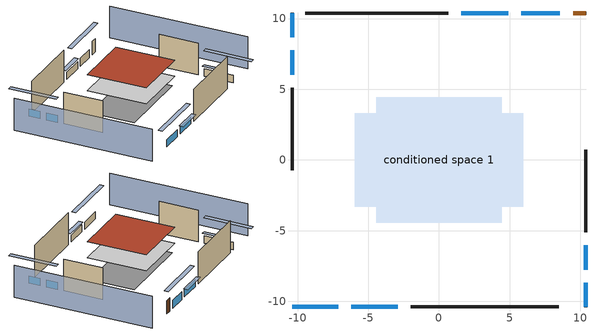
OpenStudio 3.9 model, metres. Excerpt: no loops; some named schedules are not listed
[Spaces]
conditioned space 1
 floor foundation (Slab1 construction): -5.95,-3.31 -5.95,3.31 5.95,3.31 5.95,-3.31 z0
 floor adiabatic (AdiabaticFloorConstruction): -4.44,-4.44 -4.44,4.44 4.44,4.44 4.44,-4.44 z2.44
 wall outside (Wall1 construction): -2.01,-10.39 8.48,-10.39 z0:4.88
 wall outside (Wall2 construction): -10.39,5.11 -10.39,-0.72 z0:4.88
 wall outside (Wall3 construction): 0.64,10.39 -9.47,10.39 z0:4.88
 wall outside (Wall4 construction): 10.39,-5.11 10.39,0.72 z0:4.88
 wall outside (AdiabaticWallConstruction): -10.4,-10.39 -7.13,-10.39 / -6.2,-10.39 -2.93,-10.39 z0:1.07; -10.39,10.4 -10.39,8.68 / -10.39,7.75 -10.39,6.04 / 10.39,-10.4 10.39,-8.68 / 10.39,-7.75 10.39,-6.04 z0:1.13; 8.55,10.39 5.82,10.39 z0:1.22; 4.9,10.39 1.57,10.39 z0:1.1
 wall outside (AdiabaticWallConstruction 1): 10.4,10.39 9.48,10.39 z0:2.03
 window (WindowConstruction): -10.39,-10.39 -7.13,-10.39 z0:1.07
 window (WindowConstruction 1): -6.2,-10.39 -2.93,-10.39 z0:1.07
 window (WindowConstruction 2): -10.39,10.39 -10.39,8.68 z0:1.13
 window (WindowConstruction 3): -10.39,7.75 -10.39,6.04 z0:1.13
 window (WindowConstruction 4): 8.55,10.39 5.82,10.39 z0:1.22
 window (WindowConstruction 5): 4.89,10.39 1.57,10.39 z0:1.1
 window (WindowConstruction 6): 10.39,-10.39 10.39,-8.68 z0:1.13
 window (WindowConstruction 7): 10.39,-7.75 10.39,-6.04 z0:1.13
 door (Door): 10.39,10.39 9.48,10.39 z0:2.03
 ceiling adiabatic (AdiabaticFloorConstruction): 4.44,-4.44 4.44,4.44 -4.44,4.44 -4.44,-4.44 z2.44
 roof outside (Roof1 construction): -4.44,4.44 -4.44,-4.44 4.44,-4.44 4.44,4.44 z4.88
shading: 14.97,-10.39 14.97,10.39 / -14.97,10.39 -14.97,-10.39 z0:4.88; -4.39,-10.39 -13.14,-10.39 -13.14,-11 -4.39,-11 z3.81; -2.63,-10.39 -6.5,-10.39 -6.5,-11 -2.63,-11 z1.37; -10.39,5.94 -10.39,13.14 -11,13.14 -11,5.94 z3.87; -10.39,5.73 -10.39,8.06 -11,8.06 -11,5.73 z1.43; 3.08,10.39 11.29,10.39 11.29,11 3.08,11 z3.96; 1.26,10.39 5.2,10.39 5.2,11 1.26,11 z1.4; 10.39,-5.94 10.39,-13.14 11,-13.14 11,-5.94 z3.87; 10.39,-5.73 10.39,-8.06 11,-8.06 11,-5.73 z1.43
[Site]
Portland Intl Arpt_OR: Latitude {deg}=45.59; Longitude {deg}=-122.6; Time Zone {hr}=-8; Elevation {m}=33; Terrain=Suburbs; Keep Site Location Information=Yes
[Site:GroundTemperature:Shallow]
10.2558, 8.96328, 8.85977, 9.47314, 11.9355, 14.3863, 16.5111, 17.8571, 17.9714, 16.8767, 14.8061, 12.4304
[Site:WaterMainsTemperature]
Calculation Method=Schedule; Temperature Schedule=mains temperature schedule
[Building]
Building 1
[Material] Roughness=Rough
Name | Thickness {m} | Conductivity {W/m-K} | Density {kg/m3} | Specific Heat {J/kg-K} | Thermal Absorptance | Solar Absorptance | Visible Absorptance
wood shingles or shakes | 0.00635 | 0.162714 | 1121.4 | 1465.45 | 0.9 | 0.85 | 0.85
roof rigid ins | 0.103632 | 0.029427 | 32.04 | 1214.23 | 0.9 | 0.7 | 0.7
osb sheathing 0.75 in. | 0.01905 | 0.115458 | 512.64 | 1214.23 | 0.9 | 0.7 | 0.7
roof stud and cavity | 0.2032 | 0.0828465 | 78.34581 | 1123.46 | 0.9 | 0.7 | 0.7
gypsum board | 0.0127 | 0.160291 | 801 | 837.4 | 0.9 | 0.6 | 0.6
wood siding | 0.0254 | 0.102417 | 544.68 | 1172.36 | 0.9 | 0.85 | 0.85
osb sheathing 0.5 in. | 0.0127 | 0.115458 | 512.64 | 1214.23 | 0.9 | 0.7 | 0.7
wall stud and cavity | 0.1397 | 0.550994 | 139.0536 | 1170.24 | 0.9 | 0.7 | 0.7
concrete 4.0 in. | 0.1016 | 1.803125 | 2242.8 | 837.4 | 0.9 | 0.7 | 0.7
floor covering | 0.0127 | 0.0450781 | 54.468 | 1339.84 | 0.9 | 0.9 | 0.9
wood siding 1; wood siding 2 | 0.0254 | 0.102417 | 544.68 | 1172.36
wall rigid ins; floor rigid ins | 0.512978 | 0.029427 | 32.04 | 1214.23 | 0.9 | 0.7 | 0.7
wall stud and cavity 1 | 0.0889 | 0.380278 | 52.3479 | 1209.89 | 0.9 | 0.7 | 0.7
door material | 0.04445 | 0.0612267 | 512.64 | 1214.23 | 0.9 | 0.7 | 0.7
floor stud and cavity | 0.1397 | 1.75129 | 37.0049 | 1207.88 | 0.9 | 0.7 | 0.7
floor covering 1 | 0.0127 | 0.0433444 | 54.468 | 1339.84 | 0.9 | 0.6 | 0.6
wall stud and cavity 2 | 0.0889 | 0.391764 | 83.0341 | 1211.67 | 0.9 | 0.7 | 0.7
furniture material conditioned space 1 | 0.1524 | 0.115458 | 640.8 | 1214.23 | 0.9 | 0.6 | 0.6
[Construction]
Roof1 construction: wood shingles or shakes, roof rigid ins, osb sheathing 0.75 in., roof stud and cavity, gypsum board
Wall1 construction; Wall2 construction; Wall3 construction; Wall4 construction: wood siding, osb sheathing 0.5 in., wall stud and cavity, gypsum board
Slab1 construction: concrete 4.0 in., floor covering
WindowConstruction; WindowConstruction 1; WindowConstruction 2; WindowConstruction 3; WindowConstruction 4; WindowConstruction 5; WindowConstruction 6; WindowConstruction 7: WindowMaterial
AdiabaticWallConstruction: wood siding 1, wall rigid ins, wall stud and cavity 1, gypsum board
Door: door material
AdiabaticWallConstruction 1: wood siding 2, wall rigid ins, wall stud and cavity 1, gypsum board
AdiabaticFloorConstruction: floor stud and cavity, floor rigid ins, osb sheathing 0.75 in., floor covering 1
PartitionWallConstruction: gypsum board, wall stud and cavity 2, gypsum board
furniture construction conditioned space 1: furniture material conditioned space 1
[WindowMaterial:SimpleGlazingSystem]
WindowMaterial: U-Factor {W/m2-K}=3.80426; Solar Heat Gain Coefficient=0.56
[ThermalZone]
conditioned space: Multiplier=1; Volume {m3}=384.656; Thermostat=conditioned space temperature setpoint; Use Ideal Air Loads=No
[Space]
conditioned space 1: Thermal Zone=conditioned space; Volume {m3}=384.656
[ThermostatSetpoint:DualSetpoint]
conditioned space temperature setpoint: Heating Setpoint Temperature Schedule=heating setpoint; Cooling Setpoint Temperature Schedule=cooling setpoint; Temperature Difference Between Cutout And Setpoint {deltaC}=0
[Foundation:Kiva]
Foundation Kiva 1: Initial Indoor Air Temperature {C}=17.7778; Wall Height Above Grade {m}=0.1016; Wall Depth Below Slab {m}=0.2032
[Foundation:Kiva:Settings]
Soil Conductivity {W/m-K}=1.3848; Soil Density {kg/m3}=1842.3; Soil Specific Heat {J/kg-K}=418.7; Ground Solar Absorptivity=0.9; Ground Thermal Absorptivity=0.9; Ground Surface Roughness {m}=0.03; Far-Field Width {m}=40; Deep-Ground Boundary Condition=ZeroFlux; Deep-Ground Depth {m}=40; Minimum Cell Dimension {m}=0.2; Maximum Cell Growth Coefficient=3; Simulation Timestep=Timestep
[SurfaceProperty:ExposedFoundationPerimeter]
Slab1: Exposed Perimeter Calculation Method=TotalExposedPerimeter; Total Exposed Perimeter {m}=37.06368
[SurfaceProperty:IncidentSolarMultiplier] Incident Solar Multiplier=1; Incident Solar Multiplier Schedule=trans schedule winter=0.85 summer=0.7
Window1; Window2; Window3; Window4; Window5; Window6; Window7; Window8
[InternalMass:Definition] Design Level Calculation Method=SurfaceArea
Name | Construction | Surface Area {m2}
partition wall mass | PartitionWallConstruction | 157.749
furniture mass conditioned space 1 | furniture construction conditioned space 1 | 63.09974
[InternalMass] Space or SpaceType=conditioned space 1; Multiplier=1
Name | Internal Mass Definition
partition wall mass | partition wall mass
furniture mass conditioned space 1 | furniture mass conditioned space 1
[EnergyManagementSystem:Sensor]
Name | Output Variable or Output Meter Index Key | Output Variable or Output Meter
water_heater_T_set | water heater setpoint | Schedule Value
out_pb_s |  | Site Outdoor Air Barometric Pressure
out_wt_s |  | Site Outdoor Air Humidity Ratio
site_vw_s |  | Site Wind Speed
cool_season | cooling season schedule | Schedule Value
natural_vent_s | natural vent schedule | Schedule Value
htg_sp_s; htg_sp_s_1 | heating setpoint | Schedule Value
clg_sp_s; clg_sp_s_1 | cooling setpoint | Schedule Value
mech_vent_range_fan_0_sch_s | mech vent range fan 0 schedule | Schedule Value
mech_vent_bath_fan_0_sch_s | mech vent bath fan 0 schedule | Schedule Value
clothes_dryer_exhaust_0_sch_s | clothes_dryer | Schedule Value
htg_load_cond |  | Heating:EnergyTransfer:Zone:CONDITIONED SPACE
clg_load_cond |  | Cooling:EnergyTransfer:Zone:CONDITIONED SPACE
s_conv | inferred conditioned ceiling | Surface Inside Face Convection Heat Gain Energy
s_ig | inferred conditioned ceiling | Surface Inside Face Internal Gains Radiation Heat Gain Energy
s_sol | inferred conditioned ceiling | Surface Inside Face Solar Radiation Heat Gain Energy
s_lgt | inferred conditioned ceiling | Surface Inside Face Lights Radiation Heat Gain Energy
s_surf | inferred conditioned ceiling | Surface Inside Face Net Surface Thermal Radiation Heat Gain Energy
s_conv_1 | inferred conditioned floor | Surface Inside Face Convection Heat Gain Energy
s_ig_1 | inferred conditioned floor | Surface Inside Face Internal Gains Radiation Heat Gain Energy
s_sol_1 | inferred conditioned floor | Surface Inside Face Solar Radiation Heat Gain Energy
s_lgt_1 | inferred conditioned floor | Surface Inside Face Lights Radiation Heat Gain Energy
s_surf_1 | inferred conditioned floor | Surface Inside Face Net Surface Thermal Radiation Heat Gain Energy
s_conv_2 | Roof1 | Surface Inside Face Convection Heat Gain Energy
s_ig_2 | Roof1 | Surface Inside Face Internal Gains Radiation Heat Gain Energy
s_sol_2 | Roof1 | Surface Inside Face Solar Radiation Heat Gain Energy
s_lgt_2 | Roof1 | Surface Inside Face Lights Radiation Heat Gain Energy
s_surf_2 | Roof1 | Surface Inside Face Net Surface Thermal Radiation Heat Gain Energy
s_conv_3 | Slab1 | Surface Inside Face Convection Heat Gain Energy
s_ig_3 | Slab1 | Surface Inside Face Internal Gains Radiation Heat Gain Energy
s_sol_3 | Slab1 | Surface Inside Face Solar Radiation Heat Gain Energy
s_lgt_3 | Slab1 | Surface Inside Face Lights Radiation Heat Gain Energy
s_surf_3 | Slab1 | Surface Inside Face Net Surface Thermal Radiation Heat Gain Energy
ss_sol | Door1 | Surface Inside Face Solar Radiation Heat Gain Energy
ss_lgt | Door1 | Surface Inside Face Lights Radiation Heat Gain Energy
ss_conv | Door1 | Surface Inside Face Convection Heat Gain Energy
ss_ig | Door1 | Surface Inside Face Internal Gains Radiation Heat Gain Energy
ss_surf | Door1 | Surface Inside Face Net Surface Thermal Radiation Heat Gain Energy
ss_conv_1 | Window1 | Surface Inside Face Convection Heat Gain Energy
ss_ig_1 | Window1 | Surface Inside Face Internal Gains Radiation Heat Gain Energy
ss_surf_1 | Window1 | Surface Inside Face Net Surface Thermal Radiation Heat Gain Energy
ss_trans_in | Window1 | Surface Window Transmitted Solar Radiation Rate
ss_back_out | Window1 | Surface Window Shortwave from Zone Back Out Window Heat Transfer Rate
ss_trans_out | Window1 | Surface Inside Face Initial Transmitted Diffuse Transmitted Out Window Solar Radiation Rate
ss_conv_2 | Window2 | Surface Inside Face Convection Heat Gain Energy
ss_ig_2 | Window2 | Surface Inside Face Internal Gains Radiation Heat Gain Energy
ss_surf_2 | Window2 | Surface Inside Face Net Surface Thermal Radiation Heat Gain Energy
ss_trans_in_1 | Window2 | Surface Window Transmitted Solar Radiation Rate
ss_back_out_1 | Window2 | Surface Window Shortwave from Zone Back Out Window Heat Transfer Rate
ss_trans_out_1 | Window2 | Surface Inside Face Initial Transmitted Diffuse Transmitted Out Window Solar Radiation Rate
ss_conv_3 | Window3 | Surface Inside Face Convection Heat Gain Energy
ss_ig_3 | Window3 | Surface Inside Face Internal Gains Radiation Heat Gain Energy
ss_surf_3 | Window3 | Surface Inside Face Net Surface Thermal Radiation Heat Gain Energy
ss_trans_in_2 | Window3 | Surface Window Transmitted Solar Radiation Rate
ss_back_out_2 | Window3 | Surface Window Shortwave from Zone Back Out Window Heat Transfer Rate
ss_trans_out_2 | Window3 | Surface Inside Face Initial Transmitted Diffuse Transmitted Out Window Solar Radiation Rate
ss_conv_4 | Window4 | Surface Inside Face Convection Heat Gain Energy
ss_ig_4 | Window4 | Surface Inside Face Internal Gains Radiation Heat Gain Energy
ss_surf_4 | Window4 | Surface Inside Face Net Surface Thermal Radiation Heat Gain Energy
ss_trans_in_3 | Window4 | Surface Window Transmitted Solar Radiation Rate
ss_back_out_3 | Window4 | Surface Window Shortwave from Zone Back Out Window Heat Transfer Rate
ss_trans_out_3 | Window4 | Surface Inside Face Initial Transmitted Diffuse Transmitted Out Window Solar Radiation Rate
ss_conv_5 | Window5 | Surface Inside Face Convection Heat Gain Energy
ss_ig_5 | Window5 | Surface Inside Face Internal Gains Radiation Heat Gain Energy
ss_surf_5 | Window5 | Surface Inside Face Net Surface Thermal Radiation Heat Gain Energy
ss_trans_in_4 | Window5 | Surface Window Transmitted Solar Radiation Rate
ss_back_out_4 | Window5 | Surface Window Shortwave from Zone Back Out Window Heat Transfer Rate
ss_trans_out_4 | Window5 | Surface Inside Face Initial Transmitted Diffuse Transmitted Out Window Solar Radiation Rate
ss_conv_6 | Window6 | Surface Inside Face Convection Heat Gain Energy
ss_ig_6 | Window6 | Surface Inside Face Internal Gains Radiation Heat Gain Energy
ss_surf_6 | Window6 | Surface Inside Face Net Surface Thermal Radiation Heat Gain Energy
ss_trans_in_5 | Window6 | Surface Window Transmitted Solar Radiation Rate
ss_back_out_5 | Window6 | Surface Window Shortwave from Zone Back Out Window Heat Transfer Rate
ss_trans_out_5 | Window6 | Surface Inside Face Initial Transmitted Diffuse Transmitted Out Window Solar Radiation Rate
ss_conv_7 | Window7 | Surface Inside Face Convection Heat Gain Energy
ss_ig_7 | Window7 | Surface Inside Face Internal Gains Radiation Heat Gain Energy
ss_surf_7 | Window7 | Surface Inside Face Net Surface Thermal Radiation Heat Gain Energy
ss_trans_in_6 | Window7 | Surface Window Transmitted Solar Radiation Rate
ss_back_out_6 | Window7 | Surface Window Shortwave from Zone Back Out Window Heat Transfer Rate
ss_trans_out_6 | Window7 | Surface Inside Face Initial Transmitted Diffuse Transmitted Out Window Solar Radiation Rate
ss_conv_8 | Window8 | Surface Inside Face Convection Heat Gain Energy
ss_ig_8 | Window8 | Surface Inside Face Internal Gains Radiation Heat Gain Energy
ss_surf_8 | Window8 | Surface Inside Face Net Surface Thermal Radiation Heat Gain Energy
ss_trans_in_7 | Window8 | Surface Window Transmitted Solar Radiation Rate
ss_back_out_7 | Window8 | Surface Window Shortwave from Zone Back Out Window Heat Transfer Rate
ss_trans_out_7 | Window8 | Surface Inside Face Initial Transmitted Diffuse Transmitted Out Window Solar Radiation Rate
s_conv_4 | Wall1 | Surface Inside Face Convection Heat Gain Energy
s_ig_4 | Wall1 | Surface Inside Face Internal Gains Radiation Heat Gain Energy
s_sol_4 | Wall1 | Surface Inside Face Solar Radiation Heat Gain Energy
s_lgt_4 | Wall1 | Surface Inside Face Lights Radiation Heat Gain Energy
s_surf_4 | Wall1 | Surface Inside Face Net Surface Thermal Radiation Heat Gain Energy
s_conv_5 | Wall2 | Surface Inside Face Convection Heat Gain Energy
s_ig_5 | Wall2 | Surface Inside Face Internal Gains Radiation Heat Gain Energy
s_sol_5 | Wall2 | Surface Inside Face Solar Radiation Heat Gain Energy
s_lgt_5 | Wall2 | Surface Inside Face Lights Radiation Heat Gain Energy
s_surf_5 | Wall2 | Surface Inside Face Net Surface Thermal Radiation Heat Gain Energy
s_conv_6 | Wall3 | Surface Inside Face Convection Heat Gain Energy
s_ig_6 | Wall3 | Surface Inside Face Internal Gains Radiation Heat Gain Energy
s_sol_6 | Wall3 | Surface Inside Face Solar Radiation Heat Gain Energy
s_lgt_6 | Wall3 | Surface Inside Face Lights Radiation Heat Gain Energy
s_surf_6 | Wall3 | Surface Inside Face Net Surface Thermal Radiation Heat Gain Energy
s_conv_7 | Wall4 | Surface Inside Face Convection Heat Gain Energy
s_ig_7 | Wall4 | Surface Inside Face Internal Gains Radiation Heat Gain Energy
s_sol_7 | Wall4 | Surface Inside Face Solar Radiation Heat Gain Energy
s_lgt_7 | Wall4 | Surface Inside Face Lights Radiation Heat Gain Energy
s_surf_7 | Wall4 | Surface Inside Face Net Surface Thermal Radiation Heat Gain Energy
im_conv | furniture mass conditioned space 1 | Surface Inside Face Convection Heat Gain Energy
im_ig | furniture mass conditioned space 1 | Surface Inside Face Internal Gains Radiation Heat Gain Energy
im_sol | furniture mass conditioned space 1 | Surface Inside Face Solar Radiation Heat Gain Energy
im_lgt | furniture mass conditioned space 1 | Surface Inside Face Lights Radiation Heat Gain Energy
im_surf | furniture mass conditioned space 1 | Surface Inside Face Net Surface Thermal Radiation Heat Gain Energy
im_conv_1 | partition wall mass | Surface Inside Face Convection Heat Gain Energy
im_ig_1 | partition wall mass | Surface Inside Face Internal Gains Radiation Heat Gain Energy
im_sol_1 | partition wall mass | Surface Inside Face Solar Radiation Heat Gain Energy
im_lgt_1 | partition wall mass | Surface Inside Face Lights Radiation Heat Gain Energy
im_surf_1 | partition wall mass | Surface Inside Face Net Surface Thermal Radiation Heat Gain Energy
airflow_gain | infil flow | Infiltration Sensible Heat Gain Energy
airflow_loss | infil flow | Infiltration Sensible Heat Loss Energy
airflow_gain_1 | natural vent flow | Infiltration Sensible Heat Gain Energy
airflow_loss_1 | natural vent flow | Infiltration Sensible Heat Loss Energy
airflow_gain_2 | whole house fan flow | Infiltration Sensible Heat Gain Energy
airflow_loss_2 | whole house fan flow | Infiltration Sensible Heat Loss Energy
mv_conv | mech vent bath fan 0 | Electric Equipment Convective Heating Energy
mv_rad | mech vent bath fan 0 | Electric Equipment Radiant Heating Energy
mv_conv_1 | mech vent house fan | Electric Equipment Convective Heating Energy
mv_rad_1 | mech vent house fan | Electric Equipment Radiant Heating Energy
mv_conv_2 | mech vent house fan cfis | Electric Equipment Convective Heating Energy
mv_rad_2 | mech vent house fan cfis | Electric Equipment Radiant Heating Energy
mv_conv_3 | mech vent range fan 0 | Electric Equipment Convective Heating Energy
mv_rad_3 | mech vent range fan 0 | Electric Equipment Radiant Heating Energy
mv_conv_4 | mech vent house fan latent load | Other Equipment Convective Heating Energy
mv_rad_4 | mech vent house fan latent load | Other Equipment Radiant Heating Energy
mv_conv_5 | mech vent house fan sensible load | Other Equipment Convective Heating Energy
mv_rad_5 | mech vent house fan sensible load | Other Equipment Radiant Heating Energy
ig_lgt_conv | interior lighting | Lights Convective Heating Energy
ig_lgt_rad | interior lighting | Lights Radiant Heating Energy
ig_lgt_vis | interior lighting | Lights Visible Radiation Heating Energy
ig_ee_conv | ceiling fan | Electric Equipment Convective Heating Energy
ig_ee_rad | ceiling fan | Electric Equipment Radiant Heating Energy
ig_ee_conv_1 | clothes dryer | Electric Equipment Convective Heating Energy
ig_ee_rad_1 | clothes dryer | Electric Equipment Radiant Heating Energy
ig_ee_conv_2 | clothes washer | Electric Equipment Convective Heating Energy
ig_ee_rad_2 | clothes washer | Electric Equipment Radiant Heating Energy
ig_ee_conv_3 | cooking range | Electric Equipment Convective Heating Energy
ig_ee_rad_3 | cooking range | Electric Equipment Radiant Heating Energy
ig_ee_conv_4 | dishwasher | Electric Equipment Convective Heating Energy
ig_ee_rad_4 | dishwasher | Electric Equipment Radiant Heating Energy
ig_ee_conv_5 | fridge | Electric Equipment Convective Heating Energy
ig_ee_rad_5 | fridge | Electric Equipment Radiant Heating Energy
ig_ee_conv_6 | misc permanent spa heater | Electric Equipment Convective Heating Energy
ig_ee_rad_6 | misc permanent spa heater | Electric Equipment Radiant Heating Energy
ig_ee_conv_7 | misc permanent spa pump | Electric Equipment Convective Heating Energy
ig_ee_rad_7 | misc permanent spa pump | Electric Equipment Radiant Heating Energy
ig_ee_conv_8 | misc plug loads | Electric Equipment Convective Heating Energy
ig_ee_rad_8 | misc plug loads | Electric Equipment Radiant Heating Energy
ig_ee_conv_9 | misc tv | Electric Equipment Convective Heating Energy
ig_ee_rad_9 | misc tv | Electric Equipment Radiant Heating Energy
ig_ee_conv_10 | whole house fan | Electric Equipment Convective Heating Energy
ig_ee_rad_10 | whole house fan | Electric Equipment Radiant Heating Energy
ig_oe_conv | clothes dryer 1 | Other Equipment Convective Heating Energy
ig_oe_rad | clothes dryer 1 | Other Equipment Radiant Heating Energy
ig_oe_conv_1 | cooking range 1 | Other Equipment Convective Heating Energy
ig_oe_rad_1 | cooking range 1 | Other Equipment Radiant Heating Energy
ig_oe_conv_2 | general water use latent | Other Equipment Convective Heating Energy
ig_oe_rad_2 | general water use latent | Other Equipment Radiant Heating Energy
ig_oe_conv_3 | general water use sensible | Other Equipment Convective Heating Energy
ig_oe_rad_3 | general water use sensible | Other Equipment Radiant Heating Energy
ig_oe_conv_4 | water heater energy adjustment1 | Other Equipment Convective Heating Energy
ig_oe_rad_4 | water heater energy adjustment1 | Other Equipment Radiant Heating Energy
ig_oe_conv_5 | water heater lat | Other Equipment Convective Heating Energy
ig_oe_rad_5 | water heater lat | Other Equipment Radiant Heating Energy
ig_oe_conv_6 | water heater sens | Other Equipment Convective Heating Energy
ig_oe_rad_6 | water heater sens | Other Equipment Radiant Heating Energy
ig_ppl_conv | occupants | People Convective Heating Energy
ig_ppl_rad | occupants | People Radiant Heating Energy
[EnergyManagementSystem:Program]
unit_heater_supply_fan_disaggregate_program: Set unit_heater_supply_fan_primary_htg = 0; If unit_heater_htg_coil_s > 0; Set unit_heater_supply_fan_primary_htg = unit_heater_supply_fan_s; EndIf
water_heater_InletAir: Set water_heater_Tamb_act = water_heater_amb_temp; Set water_heater_RHamb_act = 0; Set water_heater_RHamb_act = water_heater_RHamb_act + (water_heater_amb_rh / 100) / 1; Set water_heater_sens_act = (0 - water_heater_sens_cool - (water_heater_tl + water_heater_fan_pwr)) / 1; Set water_heater_lat_act = (0 - water_heater_lat_cool) / 1
water_heater_Control: Set water_heater_HPWHSchedOverride = water_heater_T_set; If (water_heater_amb_temp<5.56) || (water_heater_amb_temp>48.89); Set water_heater_UESchedOverride = water_heater_T_set; Set water_heater_LESchedOverride = water_heater_T_set; Else; Set water_heater_UESchedOverride = water_heater_T_set - 9.0; Set water_heater_LESchedOverride = 0; EndIf
water_heater_hpwh_EC_adj: If WarmupFlag == 0; Set dhw_e_cons = water_heater_tank_energy + water_heater_tank_on_cycle_parasitic + water_heater_tank_off_cycle_parasitic + water_heater_coil_energy + water_heater_fan_energy; Set water_heater_hpwh_ec_adj_act = 0.0 * dhw_e_cons / 1; EndIf
[ElectricEquipment:Definition] Design Level Calculation Method=EquipmentLevel
Name | Design Level {W} | Fraction Latent | Fraction Radiant | Fraction Lost
ceiling fan | 18.3502 | 0 | 0.558 | 0
clothes washer | 193.895 | 0.03 | 0.162 | 0.7
clothes dryer | 6522.24 | 0.015 | 0.081 | 0.85
dishwasher | 682.951 | 0.3 | 0.18 | 0.4
fridge | 49.4292 | 0 | 0.6 | 0
cooking range | 79.3042 | 0.16 | 0.384 | 0.2
misc tv | 380.873 | 0 | 0.6 | 0
misc plug loads | 318.242 | 0.021 | 0.558 | 0.049
misc permanent spa heater | 341.201 | 0 | 0 | 1
misc permanent spa pump | 356.813 | 0 | 0 | 1
whole house fan; mech vent house fan | 0 | 0 | 0 | 1
mech vent house fan cfis | 0 | 0 | 0 | 0
mech vent range fan 0; mech vent bath fan 0 | 30 | 0 | 0 | 1
[ElectricEquipment] Space or SpaceType=conditioned space 1
Name | Electric Equipment Definition | Schedule
ceiling fan | ceiling fan | ceiling_fan
clothes washer | clothes washer | clothes_washer
clothes dryer | clothes dryer | clothes_dryer
dishwasher | dishwasher | dishwasher
fridge | fridge | fridge schedule
cooking range | cooking range | cooking_range
misc tv | misc tv | plug_loads_tv
misc plug loads | misc plug loads | plug_loads_other
misc permanent spa heater | misc permanent spa heater | misc permanent spa heater schedule
misc permanent spa pump | misc permanent spa pump | misc permanent spa pump schedule
whole house fan | whole house fan | Always On Discrete
mech vent house fan | mech vent house fan | mech vent house fan schedule
mech vent house fan cfis | mech vent house fan cfis | mech vent house fan cfis schedule
mech vent range fan 0 | mech vent range fan 0 | mech vent range fan 0 schedule
mech vent bath fan 0 | mech vent bath fan 0 | mech vent bath fan 0 schedule
[OtherEquipment:Definition] Design Level Calculation Method=EquipmentLevel
Name | Design Level {W} | Fraction Latent | Fraction Radiant | Fraction Lost
water heater sens; mech vent house fan sensible load | 0 | 0 | 0 | 0
water heater lat; mech vent house fan latent load | 0 | 1 | 0 | 0
water heater energy adjustment1 | 0.01 | 0 | 0 | 1
clothes dryer 2 | 0 | 0.015 | 0.081 | 0.85
cooking range 2 | 2324.18 | 0.16 | 0.384 | 0.2
general water use sensible | -43.4886 | 0 | 0.6 | 0
general water use latent | 44.1266 | 1 | 0 | 0
[OtherEquipment] Space or SpaceType=conditioned space 1
Name | Other Equipment Definition | Schedule | Fuel Type
water heater sens | water heater sens | Always On Discrete
water heater lat | water heater lat | Always On Discrete
water heater energy adjustment1 | water heater energy adjustment1 | Always On Discrete | Electricity
clothes dryer 1 | clothes dryer 2 | clothes_dryer | Electricity
cooking range 1 | cooking range 2 | cooking_range | NaturalGas
general water use sensible | general water use sensible | general water use schedule
general water use latent | general water use latent | general water use schedule
mech vent house fan sensible load | mech vent house fan sensible load | Always On Discrete
mech vent house fan latent load | mech vent house fan latent load | Always On Discrete
[WaterUse:Equipment:Definition]
Name | Peak Flow Rate {m3/s}
clothes washer | 1.10907e-05
dishwasher | 5.58182e-06
[Lights:Definition]
interior lighting: Design Level Calculation Method=LightingLevel; Lighting Level {W}=923.374; Fraction Radiant=0.6; Fraction Visible=0.2; Return Air Fraction=0
[Lights]
interior lighting: Lights Definition=interior lighting; Space or SpaceType=conditioned space 1; Schedule=lighting_interior; Fraction Replaceable=1
[Exterior:Lights:Definition]
exterior lighting: Design Level {W}=42.5523
[Exterior:Lights]
exterior lighting: Exterior Lights Definition=exterior lighting; Schedule=exterior lighting schedule
[People:Definition]
occupants: Number of People Calculation Method=People; Number of People {people}=2; Fraction Radiant=0.314171; Sensible Heat Fraction=0.56303; Carbon Dioxide Generation Rate {m3/s-W}=0; Enable ASHRAE 55 Comfort Warnings=No; Mean Radiant Temperature Calculation Type=EnclosureAveraged
[People]
occupants: People Definition=occupants; Space or SpaceType=conditioned space 1; Number of People Schedule=occupants; Activity Level Schedule=occupants activity schedule; Multiplier=1
[SpaceInfiltration:DesignFlowRate] Space or SpaceType=conditioned space 1; Schedule=Always On Discrete; Design Flow Rate Calculation Method=Flow/Space; Design Flow Rate {m3/s}=0
natural vent flow; whole house fan flow; infil flow
